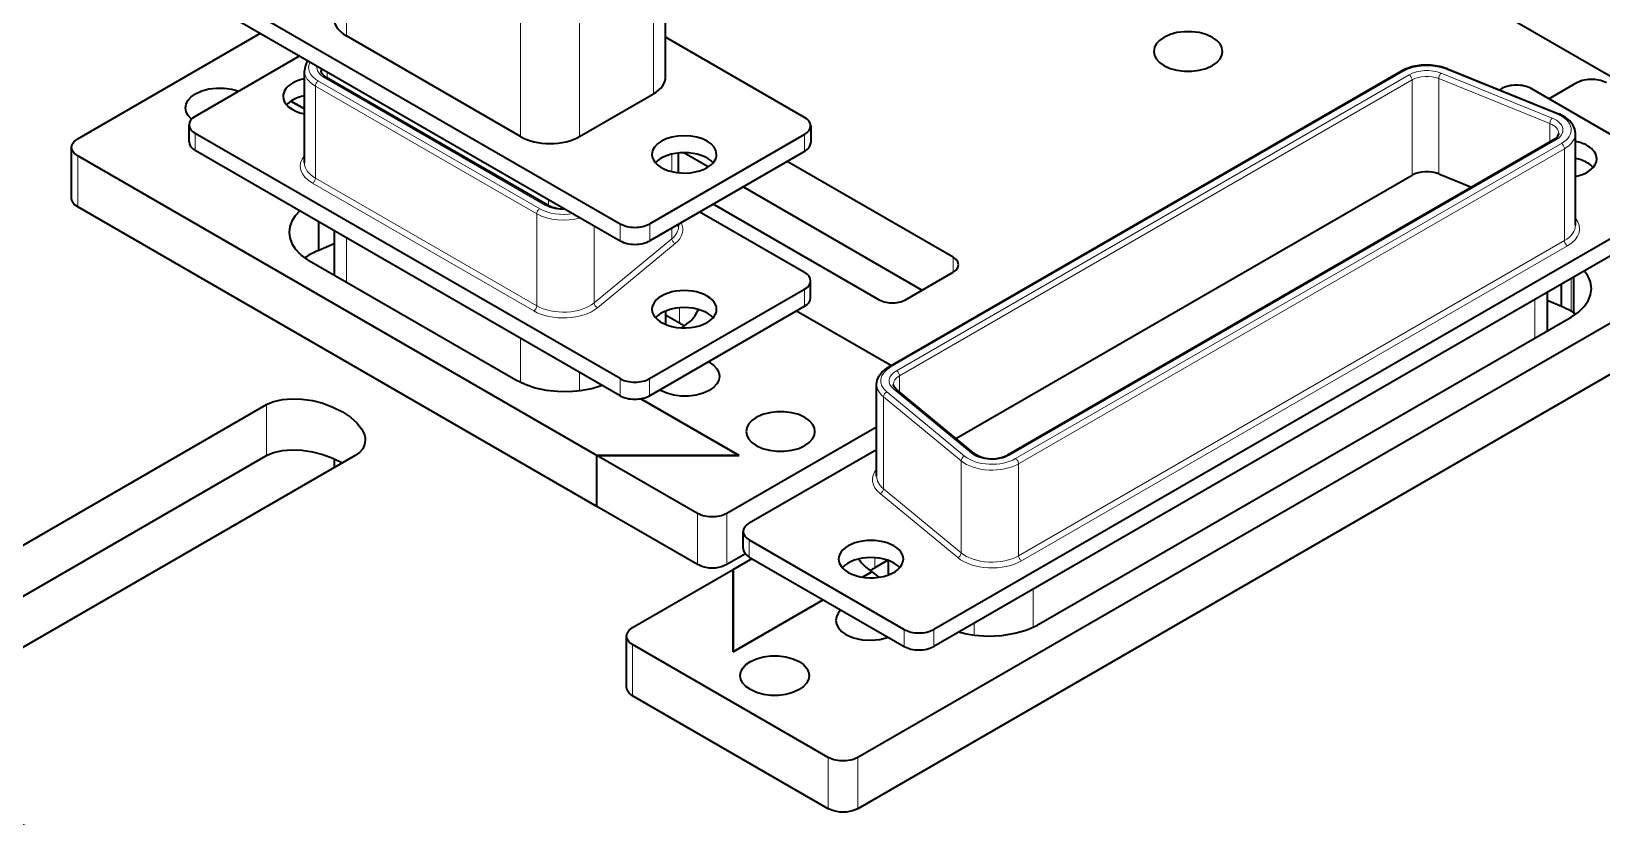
# Model space of a CAD drawing. Extents: x -1556 to 2480, y -1748 to 2591.
# Drawn here: x 1392.2 to 1467.5, y 2097.3 to 2134.9 of the extents above; entities that cross this region are included whole.
import ezdxf

# ---------------------------------------------------------------- set-up
doc = ezdxf.new("R2010")
doc.units = 0

msp = doc.modelspace()

# ---------------------------------------------------------------- linework, layer by layer
at = {"color": 7, "lineweight": 13, "ltscale": 0.357214}
msp.add_line((1407.310181, 2134.690918), (1407.310181, 2148.979492), dxfattribs=at)
at = {"color": 7, "lineweight": 35, "ltscale": 0.35722}
msp.add_line((1422.61084, 2132.727051), (1422.61084, 2147.015869), dxfattribs=at)
at = {"color": 7, "lineweight": 13, "ltscale": 0.35722}
for p, q in [((1422.025024, 2131.910645), (1422.025024, 2146.199463)), ((1415.661011, 2129.869385), (1415.661011, 2144.158203)), ((1418.489502, 2129.869385), (1418.489502, 2144.158203))]:
    msp.add_line(p, q, dxfattribs=at)
at = {"color": 7, "lineweight": 35}
for p, q in [((1487.337769, 2121.522705), (1446.91272, 2144.863281)), ((1400.062256, 2137.446533), (1420.434082, 2125.685059)), ((1400.062256, 2136.630127), (1420.434082, 2124.868408)), ((1433.293579, 2118.816406), (1457.860962, 2133.000244)), ((1420.43103, 2118.262695), (1400.065918, 2130.02002)), ((1465.164185, 2129.705078), (1439.001221, 2114.599854)), ((1419.308716, 2114.584229), (1394.436523, 2128.94458)), ((1420.43103, 2117.446289), (1400.065918, 2129.203613)), ((1436.527588, 2115.390137), (1458.385254, 2128.009766)), ((1471.522095, 2127.062012), (1435.459595, 2106.241211)), ((1419.308716, 2112.134766), (1394.436523, 2126.495117)), ((1471.522095, 2126.245361), (1435.459595, 2105.424805)), ((1472.248535, 2123.435547), (1431.821655, 2100.096191)), ((1472.248535, 2120.986084), (1431.821655, 2097.646729)), ((1440.498291, 2106.48999), (1466.002686, 2121.214355)), ((1385.756836, 2106.785645), (1403.485352, 2117.020264)), ((1407.727417, 2114.571045), (1389.998413, 2104.336914))]:
    msp.add_line(p, q, dxfattribs=at)
at = {"color": 7, "lineweight": 35, "ltscale": 0.252934}
msp.add_line((1394.436523, 2129.760742), (1403.198486, 2134.819336), dxfattribs=at)
at = {"color": 7, "lineweight": 35, "ltscale": 0.24107}
msp.add_line((1415.661011, 2129.869385), (1407.310181, 2134.690918), dxfattribs=at)
at = {"color": 7, "lineweight": 35, "ltscale": 0.192314}
msp.add_line((1429.272827, 2130.788086), (1422.61084, 2134.634277), dxfattribs=at)
at = {"color": 7, "lineweight": 35, "ltscale": 0.144786}
msp.add_line((1405.081177, 2133.732422), (1400.065796, 2130.836426), dxfattribs=at)
at = {"color": 7, "lineweight": 35, "ltscale": 0.110229}
msp.add_line((1405.301636, 2128.611572), (1405.301636, 2133.020752), dxfattribs=at)
at = {"color": 7, "lineweight": 35, "ltscale": 0.003058}
msp.add_line((1406.101563, 2133.143066), (1406.101563, 2133.020752), dxfattribs=at)
at = {"color": 7, "lineweight": 13, "ltscale": 0.306188}
for p, q in [((1416.859985, 2126.570557), (1406.253174, 2132.694092)), ((1416.435669, 2126.162354), (1405.828857, 2132.285889)), ((1416.577148, 2126.407227), (1405.970337, 2132.530762)), ((1416.294312, 2121.508301), (1405.6875, 2127.631836))]:
    msp.add_line(p, q, dxfattribs=at)
at = {"color": 7, "lineweight": 35, "ltscale": 0.306188}
msp.add_line((1416.959961, 2126.580566), (1406.353149, 2132.704102), dxfattribs=at)
at = {"color": 7, "lineweight": 13, "ltscale": 0.007349}
msp.add_line((1406.394409, 2132.974121), (1406.394409, 2132.680176), dxfattribs=at)
at = {"color": 7, "lineweight": 13}
for p, q in [((1433.393677, 2118.806396), (1457.960938, 2132.990234)), ((1433.676514, 2118.643066), (1458.243774, 2132.827148)), ((1433.817871, 2118.398193), (1458.385254, 2132.582031)), ((1465.26416, 2129.695068), (1439.101196, 2114.589844)), ((1465.546997, 2129.531738), (1439.384033, 2114.426758)), ((1465.688354, 2129.286865), (1439.525513, 2114.181641)), ((1465.688354, 2124.877686), (1439.525513, 2109.772461)), ((1465.829834, 2124.632813), (1439.66687, 2109.527588))]:
    msp.add_line(p, q, dxfattribs=at)
at = {"color": 7, "lineweight": 13, "ltscale": 0.114307}
for p, q in [((1459.665527, 2128.074463), (1459.665527, 2132.646729)), ((1458.385254, 2128.009766), (1458.385254, 2132.582031))]:
    msp.add_line(p, q, dxfattribs=at)
at = {"color": 7, "lineweight": 13, "ltscale": 0.143554}
for p, q in [((1459.665527, 2132.646729), (1464.989136, 2130.494629)), ((1460.009766, 2133.09375), (1465.333374, 2130.94165))]:
    msp.add_line(p, q, dxfattribs=at)
at = {"color": 7, "lineweight": 13, "ltscale": 0.143556}
msp.add_line((1459.780273, 2132.904785), (1465.103882, 2130.752441), dxfattribs=at)
at = {"color": 7, "lineweight": 35, "ltscale": 0.143554}
msp.add_line((1460.084717, 2133.115967), (1465.408325, 2130.963867), dxfattribs=at)
at = {"color": 7, "lineweight": 13, "ltscale": 0.110223}
for p, q in [((1405.828857, 2127.876953), (1405.828857, 2132.285889)), ((1436.778198, 2109.911377), (1436.778198, 2114.320313))]:
    msp.add_line(p, q, dxfattribs=at)
at = {"color": 7, "lineweight": 35, "ltscale": 0.102062}
msp.add_line((1418.489502, 2129.869385), (1422.025024, 2131.910645), dxfattribs=at)
at = {"color": 7, "lineweight": 35, "ltscale": 0.002929}
msp.add_line((1462.581787, 2132.106445), (1462.683228, 2132.165039), dxfattribs=at)
at = {"color": 7, "lineweight": 35, "ltscale": 0.214332}
for p, q in [((1471.522095, 2127.878418), (1464.097412, 2132.165039)), ((1426.620728, 2110.527832), (1434.04541, 2106.241211)), ((1426.620728, 2109.711426), (1434.04541, 2105.424805))]:
    msp.add_line(p, q, dxfattribs=at)
at = {"color": 7, "lineweight": 35, "ltscale": 0.038819}
msp.add_line((1464.939209, 2131.678955), (1466.283936, 2132.455322), dxfattribs=at)
at = {"color": 7, "lineweight": 35, "ltscale": 0.018627}
for p, q in [((1404.656372, 2131.564941), (1405.301636, 2131.192383)), ((1405.301636, 2131.192383), (1404.656372, 2131.564941))]:
    msp.add_line(p, q, dxfattribs=at)
at = {"color": 7, "lineweight": 35, "ltscale": 0.02041}
for p, q in [((1399.772949, 2129.611816), (1399.772949, 2130.428223)), ((1426.327881, 2110.119629), (1426.327881, 2110.936035))]:
    msp.add_line(p, q, dxfattribs=at)
at = {"color": 7, "lineweight": 35, "ltscale": 0.020416}
for p, q in [((1429.565796, 2130.379883), (1429.565796, 2129.563232)), ((1429.5625, 2122.141113), (1429.5625, 2122.957764))]:
    msp.add_line(p, q, dxfattribs=at)
at = {"color": 7, "lineweight": 13, "ltscale": 0.022266}
msp.add_line((1464.989136, 2129.604004), (1464.989136, 2130.494629), dxfattribs=at)
at = {"color": 7, "lineweight": 13, "ltscale": 0.02041}
for p, q in [((1400.065918, 2129.203613), (1400.065918, 2130.02002)), ((1429.272827, 2129.971436), (1429.272827, 2129.155029)), ((1420.43103, 2117.446289), (1420.43103, 2118.262695)), ((1421.845215, 2117.446289), (1421.845215, 2118.262695)), ((1426.620728, 2109.711426), (1426.620728, 2110.527832)), ((1434.04541, 2105.424805), (1434.04541, 2106.241211)), ((1435.459595, 2105.424805), (1435.459595, 2106.241211))]:
    msp.add_line(p, q, dxfattribs=at)
at = {"color": 7, "lineweight": 35, "ltscale": 0.214326}
msp.add_line((1429.272827, 2129.971436), (1421.848267, 2125.685059), dxfattribs=at)
at = {"color": 7, "lineweight": 35, "ltscale": 0.110223}
for p, q in [((1466.215576, 2125.612549), (1466.215576, 2130.021484)), ((1432.725098, 2113.581055), (1432.725098, 2117.98999))]:
    msp.add_line(p, q, dxfattribs=at)
at = {"color": 7, "lineweight": 35, "ltscale": 0.061237}
for p, q in [((1394.143799, 2126.90332), (1394.143799, 2129.352783)), ((1419.308716, 2112.134766), (1419.308716, 2114.584229)), ((1419.308716, 2112.134766), (1419.308716, 2114.584229)), ((1420.734863, 2103.469971), (1420.734863, 2105.919434))]:
    msp.add_line(p, q, dxfattribs=at)
at = {"color": 7, "lineweight": 13, "ltscale": 0.061237}
for p, q in [((1394.436523, 2126.495117), (1394.436523, 2128.94458)), ((1403.485352, 2114.570801), (1403.485352, 2117.020264)), ((1424.137207, 2109.34668), (1424.137207, 2111.796143)), ((1425.551025, 2109.34668), (1425.551025, 2111.796143)), ((1430.407227, 2097.646484), (1430.407227, 2100.095947)), ((1431.821655, 2097.646729), (1431.821655, 2100.096191))]:
    msp.add_line(p, q, dxfattribs=at)
at = {"color": 7, "lineweight": 35, "ltscale": 0.214329}
msp.add_line((1429.272827, 2129.155029), (1421.848267, 2124.868408), dxfattribs=at)
at = {"color": 7, "lineweight": 13, "ltscale": 0.020898}
msp.add_line((1422.910522, 2128.187988), (1422.910522, 2129.023926), dxfattribs=at)
at = {"color": 7, "lineweight": 35, "ltscale": 0.023645}
msp.add_line((1423.235962, 2128.133057), (1423.235962, 2129.078857), dxfattribs=at)
at = {"color": 7, "lineweight": 35, "ltscale": 0.033962}
msp.add_line((1424.654785, 2128.413086), (1423.478271, 2129.092285), dxfattribs=at)
at = {"color": 7, "lineweight": 13, "ltscale": 0.110229}
for p, q in [((1465.688354, 2124.877686), (1465.688354, 2129.286865)), ((1416.435669, 2121.753174), (1416.435669, 2126.162354)), ((1433.050537, 2112.984863), (1433.050537, 2117.394043)), ((1439.525513, 2109.772461), (1439.525513, 2114.181641))]:
    msp.add_line(p, q, dxfattribs=at)
at = {"color": 7, "lineweight": 35, "ltscale": 0.229375}
msp.add_line((1436.388184, 2124.087891), (1428.442627, 2128.675781), dxfattribs=at)
at = {"color": 7, "lineweight": 13, "ltscale": 0.306191}
msp.add_line((1416.435669, 2121.753174), (1405.828857, 2127.876953), dxfattribs=at)
at = {"color": 7, "lineweight": 35, "ltscale": 0.247553}
msp.add_line((1434.896729, 2122.499756), (1426.321289, 2127.450928), dxfattribs=at)
at = {"color": 7, "lineweight": 35, "ltscale": 0.042418}
msp.add_line((1459.665527, 2128.074463), (1461.238525, 2127.438477), dxfattribs=at)
at = {"color": 7, "lineweight": 13, "ltscale": 0.007312}
msp.add_line((1417.000977, 2126.850586), (1417.000977, 2126.558105), dxfattribs=at)
at = {"color": 7, "lineweight": 35, "ltscale": 0.229355}
msp.add_line((1424.90686, 2126.634277), (1432.851929, 2122.047119), dxfattribs=at)
at = {"color": 7, "lineweight": 35, "ltscale": 0.144682}
msp.add_line((1424.25769, 2126.259521), (1429.269653, 2123.365967), dxfattribs=at)
at = {"color": 7, "lineweight": 35, "ltscale": 0.034296}
msp.add_line((1405.98938, 2124.411865), (1405.98938, 2125.783691), dxfattribs=at)
at = {"color": 7, "lineweight": 35, "ltscale": 0.053131}
msp.add_line((1406.728027, 2125.357422), (1406.728027, 2123.232178), dxfattribs=at)
at = {"color": 7, "lineweight": 13, "ltscale": 0.092468}
msp.add_line((1419.182983, 2121.89209), (1419.182983, 2125.59082), dxfattribs=at)
at = {"color": 7, "lineweight": 13, "ltscale": 0.020416}
for p, q in [((1420.434082, 2125.685059), (1420.434082, 2124.868408)), ((1421.848267, 2125.685059), (1421.848267, 2124.868408)), ((1429.269653, 2121.73291), (1429.269653, 2122.549561))]:
    msp.add_line(p, q, dxfattribs=at)
at = {"color": 7, "lineweight": 13, "ltscale": 0.012897}
msp.add_line((1422.910522, 2124.96582), (1422.910522, 2125.481689), dxfattribs=at)
at = {"color": 7, "lineweight": 35, "ltscale": 0.002704}
msp.add_line((1423.235962, 2125.561523), (1423.235962, 2125.669678), dxfattribs=at)
at = {"color": 7, "lineweight": 35, "ltscale": 0.020094}
msp.add_line((1406.728027, 2124.728516), (1405.988647, 2124.41333), dxfattribs=at)
at = {"color": 7, "lineweight": 13, "ltscale": 0.053125}
msp.add_line((1407.313843, 2125.019043), (1407.313843, 2122.894043), dxfattribs=at)
at = {"color": 7, "lineweight": 13, "ltscale": 0.120785}
msp.add_line((1422.910522, 2124.96582), (1419.182983, 2121.89209), dxfattribs=at)
at = {"color": 7, "lineweight": 13, "ltscale": 0.120781}
msp.add_line((1423.074341, 2124.736084), (1419.346802, 2121.662598), dxfattribs=at)
at = {"color": 7, "lineweight": 35, "ltscale": 0.285185}
msp.add_line((1405.546631, 2123.914307), (1415.425659, 2118.210449), dxfattribs=at)
at = {"color": 7, "lineweight": 13, "ltscale": 0.018188}
msp.add_line((1436.388184, 2123.360352), (1436.388184, 2124.087891), dxfattribs=at)
at = {"color": 7, "lineweight": 35, "ltscale": 0.06572}
msp.add_line((1434.112061, 2122.046875), (1436.388916, 2123.36084), dxfattribs=at)
at = {"color": 7, "lineweight": 13, "ltscale": 0.039056}
msp.add_line((1466.002808, 2121.496582), (1466.002808, 2123.058838), dxfattribs=at)
at = {"color": 7, "lineweight": 35, "ltscale": 0.043402}
msp.add_line((1466.145752, 2121.405273), (1466.145752, 2123.141357), dxfattribs=at)
msp.add_line((1466.145752, 2121.405273), (1466.145752, 2123.141357), dxfattribs=at)
at = {"color": 7, "lineweight": 35, "ltscale": 0.21433}
msp.add_line((1421.845215, 2118.262695), (1429.269653, 2122.549561), dxfattribs=at)
at = {"color": 7, "lineweight": 35, "ltscale": 0.046112}
msp.add_line((1464.859985, 2122.398926), (1464.859985, 2120.554443), dxfattribs=at)
at = {"color": 7, "lineweight": 35, "ltscale": 0.026917}
msp.add_line((1465.5448, 2121.717773), (1465.5448, 2122.794434), dxfattribs=at)
at = {"color": 7, "lineweight": 35, "ltscale": 0.214327}
msp.add_line((1421.845215, 2117.446289), (1429.269653, 2121.73291), dxfattribs=at)
at = {"color": 7, "lineweight": 35, "ltscale": 0.016034}
msp.add_line((1422.607544, 2121.502441), (1422.607544, 2120.861084), dxfattribs=at)
at = {"color": 7, "lineweight": 13, "ltscale": 0.018475}
msp.add_line((1423.282349, 2120.919922), (1423.282349, 2121.658936), dxfattribs=at)
at = {"color": 7, "lineweight": 35, "ltscale": 0.130996}
msp.add_line((1428.891602, 2121.514648), (1433.429443, 2118.894775), dxfattribs=at)
at = {"color": 7, "lineweight": 13, "ltscale": 0.046112}
msp.add_line((1464.27417, 2122.060791), (1464.27417, 2120.216309), dxfattribs=at)
at = {"color": 7, "lineweight": 35, "ltscale": 0.018624}
msp.add_line((1465.5448, 2121.717773), (1464.859985, 2122.010986), dxfattribs=at)
at = {"color": 7, "lineweight": 35, "ltscale": 0.002302}
msp.add_line((1466.221924, 2121.353516), (1466.145752, 2121.405273), dxfattribs=at)
at = {"color": 7, "lineweight": 35, "ltscale": 0.019481}
msp.add_line((1423.282349, 2120.919922), (1422.607544, 2121.30957), dxfattribs=at)
at = {"color": 7, "lineweight": 35, "ltscale": 0.009552}
msp.add_line((1423.389648, 2120.697754), (1423.69104, 2120.932617), dxfattribs=at)
at = {"color": 7, "lineweight": 35, "ltscale": 0.003605}
msp.add_line((1423.69104, 2120.932617), (1423.801636, 2121.025146), dxfattribs=at)
at = {"color": 7, "lineweight": 13, "ltscale": 0.052838}
msp.add_line((1415.657837, 2120.201904), (1415.657837, 2118.088379), dxfattribs=at)
at = {"color": 7, "lineweight": 13, "ltscale": 0.021991}
msp.add_line((1418.486328, 2118.569092), (1418.486328, 2117.689453), dxfattribs=at)
at = {"color": 7, "lineweight": 35, "ltscale": 0.00127}
msp.add_line((1424.660889, 2119.072021), (1424.705322, 2119.047363), dxfattribs=at)
at = {"color": 7, "lineweight": 13, "ltscale": 0.019342}
msp.add_line((1433.817871, 2117.624512), (1433.817871, 2118.398193), dxfattribs=at)
at = {"color": 7, "lineweight": 35, "ltscale": 0.001243}
msp.add_line((1422.37146, 2117.699951), (1422.328857, 2117.725586), dxfattribs=at)
at = {"color": 7, "lineweight": 13, "ltscale": 0.120783}
for p, q in [((1436.942017, 2114.550049), (1433.214355, 2117.623535)), ((1436.61438, 2109.681885), (1432.886719, 2112.755371)), ((1436.778198, 2109.911377), (1433.050537, 2112.984863))]:
    msp.add_line(p, q, dxfattribs=at)
at = {"color": 7, "lineweight": 13, "ltscale": 0.120787}
for p, q in [((1437.269653, 2114.682373), (1433.541992, 2117.756104)), ((1436.778198, 2114.320313), (1433.050537, 2117.394043))]:
    msp.add_line(p, q, dxfattribs=at)
at = {"color": 7, "lineweight": 35, "ltscale": 0.120787}
msp.add_line((1437.396973, 2114.67334), (1433.669312, 2117.74707), dxfattribs=at)
at = {"color": 7, "lineweight": 35, "ltscale": 0.135901}
for p, q in [((1421.430054, 2117.302246), (1426.137817, 2114.584229)), ((1426.137817, 2114.584229), (1421.430054, 2117.302246))]:
    msp.add_line(p, q, dxfattribs=at)
at = {"color": 7, "lineweight": 35, "ltscale": 0.207093}
msp.add_line((1432.725098, 2115.937744), (1425.551025, 2111.796143), dxfattribs=at)
at = {"color": 7, "lineweight": 35, "ltscale": 0.170728}
for p, q in [((1426.137817, 2114.584229), (1419.308716, 2114.584229)), ((1419.308716, 2114.584229), (1426.137817, 2114.584229))]:
    msp.add_line(p, q, dxfattribs=at)
at = {"color": 7, "lineweight": 35, "ltscale": 0.139391}
for p, q in [((1424.137207, 2111.796143), (1419.308716, 2114.584229)), ((1424.137207, 2109.34668), (1419.308716, 2112.134766)), ((1421.02771, 2106.327637), (1425.856323, 2109.115479))]:
    msp.add_line(p, q, dxfattribs=at)
at = {"color": 7, "lineweight": 35, "ltscale": 0.176219}
msp.add_line((1426.620728, 2111.344238), (1432.725098, 2114.868652), dxfattribs=at)
at = {"color": 7, "lineweight": 35, "ltscale": 0.494424}
msp.add_line((1386.357544, 2104.683105), (1403.485352, 2114.570801), dxfattribs=at)
at = {"color": 7, "lineweight": 35, "ltscale": 0.010828}
msp.add_line((1406.728027, 2114.427246), (1406.728027, 2113.994141), dxfattribs=at)
at = {"color": 7, "lineweight": 35, "ltscale": 0.025562}
msp.add_line((1426.436523, 2109.85791), (1425.551025, 2109.34668), dxfattribs=at)
at = {"color": 7, "lineweight": 35, "ltscale": 0.025931}
msp.add_line((1425.856323, 2109.115479), (1426.754639, 2109.634033), dxfattribs=at)
at = {"color": 7, "lineweight": 13, "ltscale": 0.012061}
msp.add_line((1432.640381, 2109.19873), (1432.640381, 2109.681152), dxfattribs=at)
at = {"color": 7, "lineweight": 35, "ltscale": 0.017913}
msp.add_line((1433.260986, 2109.556885), (1432.640381, 2109.19873), dxfattribs=at)
at = {"color": 7, "lineweight": 35, "ltscale": 0.017401}
msp.add_line((1433.282837, 2109.549072), (1433.282837, 2108.853027), dxfattribs=at)
at = {"color": 7, "lineweight": 35, "ltscale": 0.098566}
for p, q in [((1425.856323, 2109.115479), (1425.856201, 2105.172852)), ((1425.856201, 2105.172852), (1425.856323, 2109.115479))]:
    msp.add_line(p, q, dxfattribs=at)
at = {"color": 7, "lineweight": 35, "ltscale": 0.012877}
for p, q in [((1432.045532, 2108.746094), (1432.491577, 2109.003662)), ((1432.491577, 2109.003662), (1432.045532, 2108.746094))]:
    msp.add_line(p, q, dxfattribs=at)
at = {"color": 7, "lineweight": 35, "ltscale": 0.001591}
msp.add_line((1432.155029, 2109.272949), (1432.201294, 2109.229248), dxfattribs=at)
at = {"color": 7, "lineweight": 35, "ltscale": 0.009191}
msp.add_line((1432.201294, 2109.229248), (1432.491577, 2109.003662), dxfattribs=at)
at = {"color": 7, "lineweight": 35, "ltscale": 0.010702}
msp.add_line((1432.491577, 2109.003662), (1432.82959, 2108.740967), dxfattribs=at)
at = {"color": 7, "lineweight": 13, "ltscale": 0.045715}
msp.add_line((1440.232544, 2108.18042), (1440.232544, 2106.351807), dxfattribs=at)
at = {"color": 7, "lineweight": 35, "ltscale": 0.124499}
for p, q in [((1425.856201, 2105.172852), (1430.168945, 2107.662842)), ((1430.168945, 2107.662842), (1425.856201, 2105.172852))]:
    msp.add_line(p, q, dxfattribs=at)
at = {"color": 7, "lineweight": 13, "ltscale": 0.014429}
msp.add_line((1437.404175, 2106.547363), (1437.404175, 2105.970215), dxfattribs=at)
at = {"color": 7, "lineweight": 13, "ltscale": 0.061243}
msp.add_line((1421.028198, 2103.061523), (1421.028198, 2105.51123), dxfattribs=at)
at = {"color": 7, "lineweight": 35, "ltscale": 0.270753}
msp.add_line((1430.407227, 2100.095947), (1421.028198, 2105.51123), dxfattribs=at)
at = {"color": 7, "lineweight": 35, "ltscale": 0.27075}
msp.add_line((1430.407227, 2097.646484), (1421.028198, 2103.061523), dxfattribs=at)
at = {"color": 7, "lineweight": 35}
for points in [[(1448.821411, 2134.621826), (1448.522949, 2134.758545), (1448.189453, 2134.849609), (1447.834961, 2134.89502), (1447.473389, 2134.89502), (1447.118896, 2134.849609), (1446.7854, 2134.758301), (1446.486938, 2134.621582)], [(1446.486938, 2134.621582), (1446.275269, 2134.472168), (1446.124146, 2134.306641), (1446.033569, 2134.129883), (1446.003296, 2133.947754)], [(1449.305054, 2133.947754), (1449.27478, 2134.129883), (1449.184082, 2134.306641), (1449.032959, 2134.472412), (1448.821411, 2134.621826)], [(1446.003296, 2133.947754), (1446.033569, 2133.765625), (1446.124268, 2133.589111), (1446.275391, 2133.42334), (1446.486938, 2133.273682)], [(1448.821533, 2133.273926), (1449.033081, 2133.42334), (1449.184204, 2133.589111), (1449.274902, 2133.765869), (1449.305054, 2133.947754)], [(1406.353149, 2132.704102), (1406.223877, 2132.796875), (1406.143188, 2132.890625), (1406.102661, 2133.000488), (1406.101685, 2133.020752)], [(1446.486938, 2133.273682), (1446.7854, 2133.137207), (1447.118896, 2133.045898), (1447.473389, 2133.000488), (1447.834961, 2133.000488), (1448.189453, 2133.046143), (1448.523071, 2133.137207), (1448.821533, 2133.273926)], [(1460.084717, 2133.115967), (1459.70874, 2133.231445), (1459.30127, 2133.290283), (1458.823608, 2133.2854), (1458.419434, 2133.218262), (1458.049561, 2133.094971), (1457.860962, 2133.000244)], [(1399.597656, 2131.243652), (1399.62793, 2131.425781), (1399.718506, 2131.602295), (1399.869507, 2131.768066), (1400.081055, 2131.91748)], [(1400.081055, 2131.91748), (1400.385254, 2132.056152), (1400.725708, 2132.147705), (1401.087402, 2132.191895), (1401.455566, 2132.188965), (1401.815308, 2132.138672), (1402.151978, 2132.041016)], [(1466.283936, 2132.455322), (1466.543457, 2132.563477), (1466.837891, 2132.617432), (1467.144043, 2132.617432), (1467.438721, 2132.563232), (1467.698364, 2132.455078)], [(1399.891357, 2130.700684), (1399.728271, 2130.871582), (1399.630371, 2131.054688), (1399.597656, 2131.243652)], [(1466.215576, 2130.021484), (1466.187866, 2130.222656), (1466.093384, 2130.436035), (1465.942627, 2130.625), (1465.745972, 2130.786133), (1465.460327, 2130.941895), (1465.408325, 2130.963867)], [(1394.143799, 2129.352783), (1394.176392, 2129.499023), (1394.273926, 2129.637695), (1394.436523, 2129.760742)], [(1465.164185, 2129.705078), (1465.293457, 2129.797607), (1465.374023, 2129.891357), (1465.414551, 2130.001465), (1465.415649, 2130.021729)], [(1394.436523, 2128.94458), (1394.273804, 2129.067627), (1394.17627, 2129.206299), (1394.143799, 2129.352783)], [(1394.436523, 2126.495117), (1394.273804, 2126.618164), (1394.17627, 2126.756836), (1394.143799, 2126.90332)], [(1405.080444, 2126.308594), (1404.858887, 2126.067871), (1404.698608, 2125.813232), (1404.601196, 2125.54834), (1404.568481, 2125.277832)], [(1416.959961, 2126.580566), (1417.143311, 2126.496826), (1417.442383, 2126.423584), (1417.771851, 2126.405518)], [(1404.568481, 2125.277832), (1404.60083, 2125.009277), (1404.699219, 2124.743164), (1404.86499, 2124.483398), (1405.099731, 2124.234375)], [(1436.64917, 2123.724365), (1436.620117, 2123.854736), (1436.533081, 2123.978516), (1436.388184, 2124.087891)], [(1436.388916, 2123.36084), (1436.533447, 2123.470459), (1436.620239, 2123.59375), (1436.64917, 2123.724365)], [(1466.002686, 2121.214355), (1466.35437, 2121.453125), (1466.627808, 2121.714355), (1466.82312, 2121.992676), (1466.940308, 2122.282227), (1466.979248, 2122.577393)], [(1432.851929, 2122.047119), (1433.083252, 2121.950684), (1433.345703, 2121.902344), (1433.61853, 2121.902344), (1433.880859, 2121.950439), (1434.112061, 2122.046875)], [(1425.188599, 2118.373535), (1425.158325, 2118.19165), (1425.067749, 2118.015137), (1424.916748, 2117.849365), (1424.7052, 2117.699951)], [(1424.705322, 2119.047363), (1424.916748, 2118.897949), (1425.067871, 2118.732178), (1425.158447, 2118.555664), (1425.188599, 2118.373535)], [(1432.725098, 2117.98999), (1432.751831, 2118.1875), (1432.840454, 2118.393066), (1432.981323, 2118.576172), (1433.206787, 2118.762695), (1433.293579, 2118.816406)], [(1415.425659, 2118.210449), (1415.873291, 2117.993408), (1416.365601, 2117.829102), (1416.890259, 2117.717041), (1417.434937, 2117.657471), (1417.987549, 2117.650391), (1418.535767, 2117.695801), (1419.067383, 2117.793457), (1419.57019, 2117.943359)], [(1424.7052, 2117.699951), (1424.40686, 2117.563232), (1424.073608, 2117.472168), (1423.719116, 2117.426514), (1423.357788, 2117.426514), (1423.003296, 2117.472168), (1422.669922, 2117.563232), (1422.37146, 2117.699951)], [(1433.669312, 2117.74707), (1433.562256, 2117.866943), (1433.525879, 2117.971924), (1433.525024, 2117.98999)], [(1403.485352, 2117.020264), (1403.651611, 2117.10376), (1403.834595, 2117.172363), (1404.24353, 2117.265869), (1404.697266, 2117.302246), (1405.181274, 2117.282471), (1405.680908, 2117.208496), (1406.181519, 2117.081543), (1406.668335, 2116.902832), (1407.126709, 2116.673828)], [(1407.126709, 2116.673828), (1407.512939, 2116.416992), (1407.817261, 2116.144531), (1408.037354, 2115.864258), (1408.118042, 2115.717285), (1408.174927, 2115.571045), (1408.205688, 2115.439453), (1408.216064, 2115.310547)], [(1426.953003, 2116.4021), (1426.741577, 2116.252686), (1426.590454, 2116.086914), (1426.499878, 2115.9104), (1426.469604, 2115.728516)], [(1429.286743, 2116.4021), (1428.988403, 2116.538818), (1428.654907, 2116.629883), (1428.300537, 2116.675537), (1427.939087, 2116.675537), (1427.584717, 2116.629883), (1427.251343, 2116.538818), (1426.953003, 2116.4021)], [(1429.77002, 2115.728516), (1429.739746, 2115.9104), (1429.64917, 2116.086914), (1429.498169, 2116.252686), (1429.286743, 2116.4021)], [(1426.469604, 2115.728516), (1426.499878, 2115.546387), (1426.590454, 2115.369873), (1426.741455, 2115.204102), (1426.952881, 2115.054688)], [(1429.286621, 2115.054688), (1429.498047, 2115.204102), (1429.64917, 2115.369873), (1429.739746, 2115.546387), (1429.77002, 2115.728516)], [(1403.485352, 2114.570801), (1403.651611, 2114.654297), (1403.834595, 2114.7229), (1404.24353, 2114.816406), (1404.697266, 2114.852539), (1405.181274, 2114.833008), (1405.680908, 2114.759033), (1406.181519, 2114.631836), (1406.668335, 2114.453125), (1407.126709, 2114.224365)], [(1408.216064, 2115.310547), (1408.186035, 2115.100342), (1408.095459, 2114.904297), (1407.942871, 2114.726563), (1407.727417, 2114.571045)], [(1426.952881, 2115.054688), (1427.251343, 2114.917969), (1427.584717, 2114.826904), (1427.939087, 2114.781494), (1428.300537, 2114.781494), (1428.654907, 2114.826904), (1428.988281, 2114.917969), (1429.286621, 2115.054688)], [(1437.396973, 2114.67334), (1437.591431, 2114.554932), (1437.85437, 2114.467529), (1438.158203, 2114.426025), (1438.47168, 2114.436523), (1438.762695, 2114.497559), (1439.001221, 2114.599854)], [(1425.551025, 2111.796143), (1425.291626, 2111.687988), (1424.997192, 2111.633789), (1424.69104, 2111.633789), (1424.396606, 2111.687988), (1424.137207, 2111.796143)], [(1425.551025, 2109.34668), (1425.291626, 2109.238281), (1424.997192, 2109.184326), (1424.69104, 2109.184326), (1424.396606, 2109.238281), (1424.137207, 2109.34668)], [(1431.015625, 2107.173828), (1430.879028, 2107.014648), (1430.797119, 2106.846191), (1430.769775, 2106.673096)], [(1420.734863, 2105.919434), (1420.767334, 2106.065918), (1420.86499, 2106.20459), (1421.02771, 2106.327637)], [(1430.769775, 2106.673096), (1430.800049, 2106.491211), (1430.890625, 2106.314697), (1431.041626, 2106.148926), (1431.253052, 2105.999512)], [(1421.028198, 2105.51123), (1420.865356, 2105.634277), (1420.767578, 2105.772949), (1420.734863, 2105.919434)], [(1431.253052, 2105.999512), (1431.427002, 2105.912109), (1431.615601, 2105.841064), (1432.024536, 2105.748047), (1432.455811, 2105.720703), (1432.88501, 2105.758789), (1433.287964, 2105.862793)], [(1437.419189, 2105.968506), (1438.07605, 2105.923584), (1438.725098, 2105.953125), (1439.35083, 2106.055664), (1439.650024, 2106.133789), (1439.9375, 2106.229248)], [(1426.671753, 2104.701904), (1426.970215, 2104.838623), (1427.303589, 2104.929688), (1427.657959, 2104.975342), (1428.019409, 2104.975342), (1428.373779, 2104.929688), (1428.707153, 2104.838623), (1429.005493, 2104.701904)], [(1426.188599, 2104.02832), (1426.21875, 2104.210205), (1426.309326, 2104.386719), (1426.460327, 2104.55249), (1426.671753, 2104.701904)], [(1429.005493, 2104.701904), (1429.216919, 2104.55249), (1429.36792, 2104.386719), (1429.458618, 2104.210205), (1429.48877, 2104.02832)], [(1421.028198, 2103.061523), (1420.865356, 2103.184814), (1420.767578, 2103.323486), (1420.734863, 2103.469971)], [(1426.671997, 2103.354736), (1426.460571, 2103.50415), (1426.309448, 2103.669922), (1426.218872, 2103.846436), (1426.188599, 2104.02832)], [(1429.005371, 2103.354492), (1428.707031, 2103.217773), (1428.373779, 2103.126953), (1428.019409, 2103.081299), (1427.657959, 2103.081299), (1427.303589, 2103.126953), (1426.970215, 2103.218018), (1426.671997, 2103.354736)], [(1429.48877, 2104.02832), (1429.458618, 2103.846191), (1429.36792, 2103.669678), (1429.216919, 2103.503906), (1429.005371, 2103.354492)], [(1431.821655, 2100.096191), (1431.56189, 2099.987793), (1431.267334, 2099.933594), (1430.961182, 2099.933594), (1430.666626, 2099.987793), (1430.407227, 2100.095947)], [(1431.821655, 2097.646729), (1431.56189, 2097.53833), (1431.267334, 2097.484375), (1430.961182, 2097.484131), (1430.666626, 2097.53833), (1430.407227, 2097.646484)]]:
    msp.add_lwpolyline(points, dxfattribs=at)
for centre, radius, start, end in [((1406.108887, 2133.007568), 0.807958, 141.90192, 179.073886), ((1407.206909, 2121.335449), 3.308039, 111.592607, 124.677904), ((1406.869751, 2126.238037), 2.673784, 228.544581, 240.34529), ((1422.700806, 2122.189453), 1.601783, 313.38987, 337.595289), ((1464.200439, 2118.344971), 3.630736, 60.237282, 68.269134), ((1464.637695, 2119.210449), 2.662806, 55.506707, 59.157464), ((1421.8125, 2118.366699), 2.945964, 55.087935, 60.071159), ((1433.397949, 2110.61499), 1.829079, 212.957092, 227.197326), ((1434.126343, 2106.619141), 2.976892, 119.945553, 124.958666), ((1438.687988, 2109.65332), 3.644814, 290.048194, 299.78174), ((1438.055908, 2111.137451), 5.207993, 254.483795, 262.976815)]:
    msp.add_arc(centre, radius, start, end, dxfattribs=at)
for centre, major_axis, ratio, start_param, end_param in [((1408.724365, 2135.507324), (-2, 0), 0.57735, 0, 0.785398163), ((1405.828735, 2131.795898), (1.550049, 0), 0.57735, 1.917767028, 2.356216783), ((1420.61084, 2132.727051), (-2, 0), 0.57735, 2.35619449, 3.141592654), ((1405.828735, 2131.795898), (1.550049, 0), 0.57735, 2.356216783, 3.141614946), ((1463.390259, 2131.756836), (1, 0), 0.57735, 0.785398163, 2.35619449), ((1405.828735, 2131.795898), (1.550049, 0), 0.57735, 3.141614946, 4.365418279), ((1405.828735, 2130.979492), (1.550049, 0), 0.57735, 2.356216783, 2.667875075), ((1405.828735, 2130.979492), (1.550049, 0), 0.57735, 1.917767028, 2.356216783), ((1400.772949, 2130.428223), (1, 0), 0.57735, 2.356216783, 3.141614946), ((1400.772949, 2130.428223), (1, 0), 0.57735, 3.141614946, 3.927013109), ((1428.565796, 2130.379883), (-1, 0), 0.57735, 3.141592654, 3.926990817), ((1428.565796, 2130.379883), (-1, 0), 0.57735, 2.35619449, 3.141592654), ((1417.075317, 2130.686035), (-2, 0), 0.57735, 0.785398163, 2.35619449), ((1423.506348, 2129.01416), (-1.550049, 0), 0.57735, 3.141592654, 6.283185307), ((1465.688354, 2128.796875), (1.550049, 0), 0.57735, 0.785398163, 1.223736946), ((1400.772949, 2129.611816), (1, 0), 0.57735, 3.141614946, 3.927013109), ((1423.506348, 2129.01416), (-1.550049, 0), 0.57735, 0, 2.35619449), ((1423.506348, 2128.197754), (-1.550049, 0), 0.57735, 3.61531023, 5.809467729), ((1423.506348, 2129.01416), (-1.550049, 0), 0.57735, 2.35619449, 3.141592654), ((1428.565796, 2129.563232), (-1, 0), 0.57735, 2.35619449, 3.141592654), ((1465.688354, 2128.796875), (1.550049, 0), 0.57735, 6.283185307, 7.068583471), ((1459.092163, 2127.601563), (0.999756, 0), 0.57735, 0.959931089, 2.35619449), ((1465.688354, 2127.980469), (1.550049, 0), 0.57735, 0.785398163, 1.223736946), ((1465.688354, 2128.796875), (1.550049, 0), 0.57735, 5.059448361, 6.283185307), ((1465.688354, 2127.980469), (1.550049, 0), 0.57735, 0.473717577, 0.785398163), ((1421.141113, 2126.093262), (-1, 0), 0.57735, 0.785398163, 2.35619449), ((1421.141113, 2125.276611), (-1, 0), 0.57735, 0.785398163, 2.35619449), ((1428.5625, 2122.957764), (1, 0), 0.57735, 0.000022292, 0.785420456), ((1428.5625, 2122.957764), (1, 0), 0.57735, 5.497809436, 6.2832076), ((1463.728638, 2122.568115), (3.25061, 0.01416), 0.588424, 6.280666893, 6.741419131), ((1423.506836, 2121.590088), (1.550049, 0), 0.57735, 0.000022292, 3.141614946), ((1428.5625, 2122.141113), (1, 0), 0.57735, 5.497809436, 6.2832076), ((1423.506836, 2121.590088), (1.550049, 0), 0.57735, 3.141614946, 5.497809436), ((1423.506836, 2120.773438), (1.550049, 0), 0.57735, 0.473717576, 2.667875075), ((1423.506836, 2121.590088), (1.550049, 0), 0.57735, 5.497809436, 6.2832076), ((1421.138062, 2118.670898), (1, 0), 0.57735, 3.927013109, 5.497809436), ((1421.138062, 2117.854492), (1, 0), 0.57735, 3.927013109, 5.497809436), ((1434.685791, 2132.577637), (76.530396, -2.372925), 0.576551, 3.649692725, 4.275741522), ((1427.327881, 2110.936035), (1, 0), 0.57735, 2.35619449, 3.141592654), ((1427.327881, 2110.936035), (1, 0), 0.57735, 3.141592654, 3.926990817), ((1434.685791, 2130.128418), (76.530396, -2.372925), 0.576551, 3.649692725, 4.275741522), ((1427.327881, 2110.119629), (1, 0), 0.57735, 3.141592654, 3.926990817), ((1432.454346, 2109.609375), (1.550049, 0), 0.57735, 0, 3.141592654), ((1432.454346, 2109.609375), (1.550049, 0), 0.57735, 3.141592654, 3.926990817), ((1432.454346, 2108.792725), (1.550049, 0), 0.57735, 0.473717577, 2.667875075), ((1432.454346, 2109.609375), (1.550049, 0), 0.57735, 3.926990817, 6.283185307), ((1434.752441, 2106.649414), (1, 0), 0.57735, 3.926990817, 5.497787144), ((1434.752441, 2105.833008), (1, 0), 0.57735, 3.926990817, 5.497787144)]:
    msp.add_ellipse(centre, major_axis=major_axis, ratio=ratio, start_param=start_param, end_param=end_param, dxfattribs=at)
at = {"color": 7, "lineweight": 13}
for centre, major_axis, ratio, start_param, end_param in [((1407.101685, 2133.184082), (1.599976, 0), 0.57735, 2.84968295, 3.927013109), ((1407.101685, 2133.020752), (1.800049, 0), 0.57735, 3.141675885, 3.927013109), ((1407.101685, 2133.184082), (1.199951, 0), 0.57735, 3.039504077, 3.927013109), ((1406.253174, 2132.530762), (0.099976, 0.173218), 0.577337, 6.283174161, 7.068572325), ((1457.960938, 2132.827148), (0.099976, -0.173218), 0.57735, 2.35619449, 3.141592654), ((1459.092163, 2132.337402), (1.599731, 0), 0.57735, 0.959931237, 2.35619449), ((1458.243774, 2132.663818), (0.099976, -0.173218), 0.57735, 0.785398163, 2.35619449), ((1459.092163, 2132.337402), (1.199707, 0), 0.57735, 0.959931089, 2.35619449), ((1459.092163, 2132.173828), (0.999756, 0), 0.57735, 0.959931089, 2.35619449), ((1459.780273, 2132.741455), (-0.074951, -0.185425), 0.468323, 3.853710566, 5.424506892), ((1460.009766, 2132.930664), (-0.074951, -0.185425), 0.468323, 3.141667558, 3.853710566), ((1405.970337, 2132.367676), (0.099976, 0.173218), 0.577337, 0.785387017, 2.356183344), ((1465.103882, 2130.589355), (-0.074951, -0.185425), 0.468323, 3.853710566, 5.424506892), ((1464.415649, 2130.021729), (1, 0), 0.57735, 6.283102154, 7.243116396), ((1464.415649, 2130.185059), (1.199951, 0), 0.57735, 5.497787144, 7.243116396), ((1464.415649, 2130.185059), (1.599976, 0), 0.57735, 5.497786891, 7.243116396), ((1465.333374, 2130.77832), (-0.074951, -0.185425), 0.468323, 3.141667558, 3.853710566), ((1465.26416, 2129.531738), (-0.099976, 0.173218), 0.57735, 5.497787144, 6.283185307), ((1464.415649, 2130.021729), (1.800049, 0), 0.57735, 5.497786891, 6.283102153), ((1407.101685, 2128.448486), (2, 0), 0.57735, 2.690564036, 3.927013109), ((1465.546997, 2129.368408), (-0.099976, 0.173218), 0.57735, 3.926990817, 5.497787144), ((1407.101685, 2128.611816), (1.800049, 0), 0.57735, 3.141675885, 3.927013109), ((1405.6875, 2127.795166), (-0.099976, -0.173218), 0.577337, 0.785387017, 2.356183344), ((1417.708496, 2126.897217), (1.800049, 0), 0.57735, 3.927012857, 5.182883757), ((1416.577148, 2126.243896), (0.099976, 0.173218), 0.577337, 0.785387017, 2.356183344), ((1417.708496, 2127.060547), (1.599976, 0), 0.57735, 3.927012857, 5.004782607), ((1416.859985, 2126.407227), (0.099976, 0.173218), 0.577337, 6.283174161, 7.068572325), ((1417.708496, 2127.060547), (1.199951, 0), 0.57735, 3.927013109, 4.814794597), ((1464.415649, 2125.449219), (2, 0), 0.57735, 5.497786891, 6.734213923), ((1421.436279, 2125.561523), (1.799683, 0), 0.57735, 5.67234251, 6.28318615), ((1421.436279, 2125.398438), (1.999756, 0), 0.57735, 5.67234251, 6.578997957), ((1464.415649, 2125.612549), (1.800049, 0), 0.57735, 5.497786891, 6.283102153), ((1423.074341, 2124.899414), (0.127197, -0.154297), 0.668845, 3.82308559, 5.393881917), ((1465.829834, 2124.796143), (0.099976, -0.173218), 0.57735, 3.926990943, 5.49778727), ((1417.708496, 2122.324707), (2, 0), 0.57735, 3.927012857, 5.672342361), ((1416.294312, 2121.671631), (-0.099976, -0.173218), 0.577338, 0.785387144, 2.35618347), ((1417.708496, 2122.488037), (1.800049, 0), 0.57735, 3.927012857, 5.672342361), ((1419.346802, 2121.825684), (0.127197, -0.154297), 0.668845, 3.823085694, 5.39388202), ((1434.52478, 2118.15332), (1.599731, 0), 0.57735, 2.356194247, 3.752457892), ((1434.52478, 2118.15332), (1.199707, 0), 0.57735, 2.35619449, 3.752457892), ((1433.393677, 2118.643066), (0.099976, -0.173218), 0.57735, 2.35619449, 3.141592654), ((1434.52478, 2117.98999), (0.999756, 0), 0.57735, 2.35619449, 3.141591812), ((1433.676514, 2118.479736), (0.099976, -0.173218), 0.57735, 0.785398163, 2.35619449), ((1434.52478, 2117.98999), (1.799683, 0), 0.57735, 3.141591812, 3.752457892), ((1433.214355, 2117.460205), (0.127197, 0.154297), 0.668835, 0.889287711, 2.460084037), ((1433.541992, 2117.592773), (0.127197, 0.154297), 0.668835, 0.00001831, 0.889287711), ((1437.269653, 2114.519043), (0.127197, 0.154297), 0.668835, 0.00001831, 0.889287711), ((1438.252686, 2115.079834), (1.199951, 0), 0.57735, 3.752457892, 5.497787144), ((1439.101196, 2114.426758), (-0.099976, 0.173218), 0.57735, 5.497787144, 6.283185307), ((1434.52478, 2113.417725), (1.999756, 0), 0.57735, 2.690533299, 3.752457892), ((1438.252686, 2114.916504), (1.800049, 0), 0.57735, 3.752457802, 5.497787144), ((1436.942017, 2114.386719), (0.127197, 0.154297), 0.668835, 0.889287711, 2.460084037), ((1438.252686, 2115.079834), (1.599976, 0), 0.57735, 3.752457802, 5.497787144), ((1439.384033, 2114.263184), (-0.099976, 0.173218), 0.57735, 3.926990817, 5.497787144), ((1434.52478, 2113.581055), (1.799683, 0), 0.57735, 3.141591812, 3.752457892), ((1432.886719, 2112.918701), (-0.127197, -0.154297), 0.668835, 0.889287711, 2.460084037), ((1438.252686, 2110.344238), (2, 0), 0.57735, 3.752457802, 5.497787144), ((1436.61438, 2109.845215), (-0.127197, -0.154297), 0.668835, 0.889287774, 2.4600841), ((1438.252686, 2110.507324), (1.800049, 0), 0.57735, 3.752457802, 5.497787144), ((1439.66687, 2109.690918), (0.099976, -0.173218), 0.57735, 3.926990817, 5.497787144)]:
    msp.add_ellipse(centre, major_axis=major_axis, ratio=ratio, start_param=start_param, end_param=end_param, dxfattribs=at)

doc.saveas('drawing.dxf')
